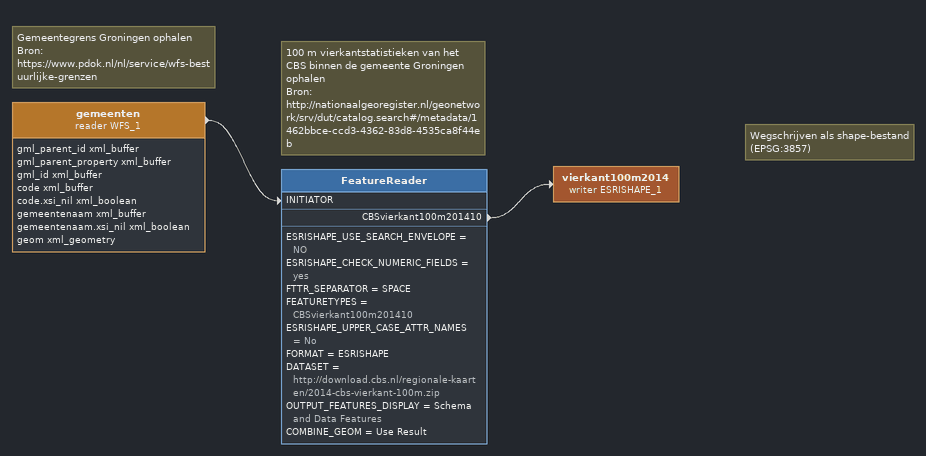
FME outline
Note: Gemeentegrens Groningen ophalen / Bron: https://www.pdok.nl/nl/service/wfs-bestuurlijke-grenzen
gemeenten (reader WFS_1)
    attributes: gml_parent_id xml_buffer, gml_parent_property xml_buffer, gml_id xml_buffer, code xml_buffer, code.xsi_nil xml_boolean, gemeentenaam xml_buffer, gemeentenaam.xsi_nil xml_boolean, geom xml_geometry
    -> FeatureReader [INITIATOR]
Note: 100 m vierkantstatistieken van het CBS binnen de gemeente Groningen ophalen / Bron: http://nationaalgeoregister.nl/geonetwork/srv/dut/catalog.search#/metadata/1462bbce-ccd3-4362-83d8-4535ca8f44eb
FeatureReader
    ESRISHAPE_USE_SEARCH_ENVELOPE = NO
    ESRISHAPE_CHECK_NUMERIC_FIELDS = yes
    FTTR_SEPARATOR = SPACE
    FEATURETYPES = CBSvierkant100m201410
    ESRISHAPE_UPPER_CASE_ATTR_NAMES = No
    FORMAT = ESRISHAPE
    DATASET = http://download.cbs.nl/regionale-kaarten/2014-cbs-vierkant-100m.zip
    OUTPUT_FEATURES_DISPLAY = Schema and Data Features
    COMBINE_GEOM = Use Result
    CBSvierkant100m201410 -> vierkant100m2014 (writer ESRISHAPE_1)
Note: Wegschrijven als shape-bestand / (EPSG:3857)
vierkant100m2014 (writer ESRISHAPE_1)
